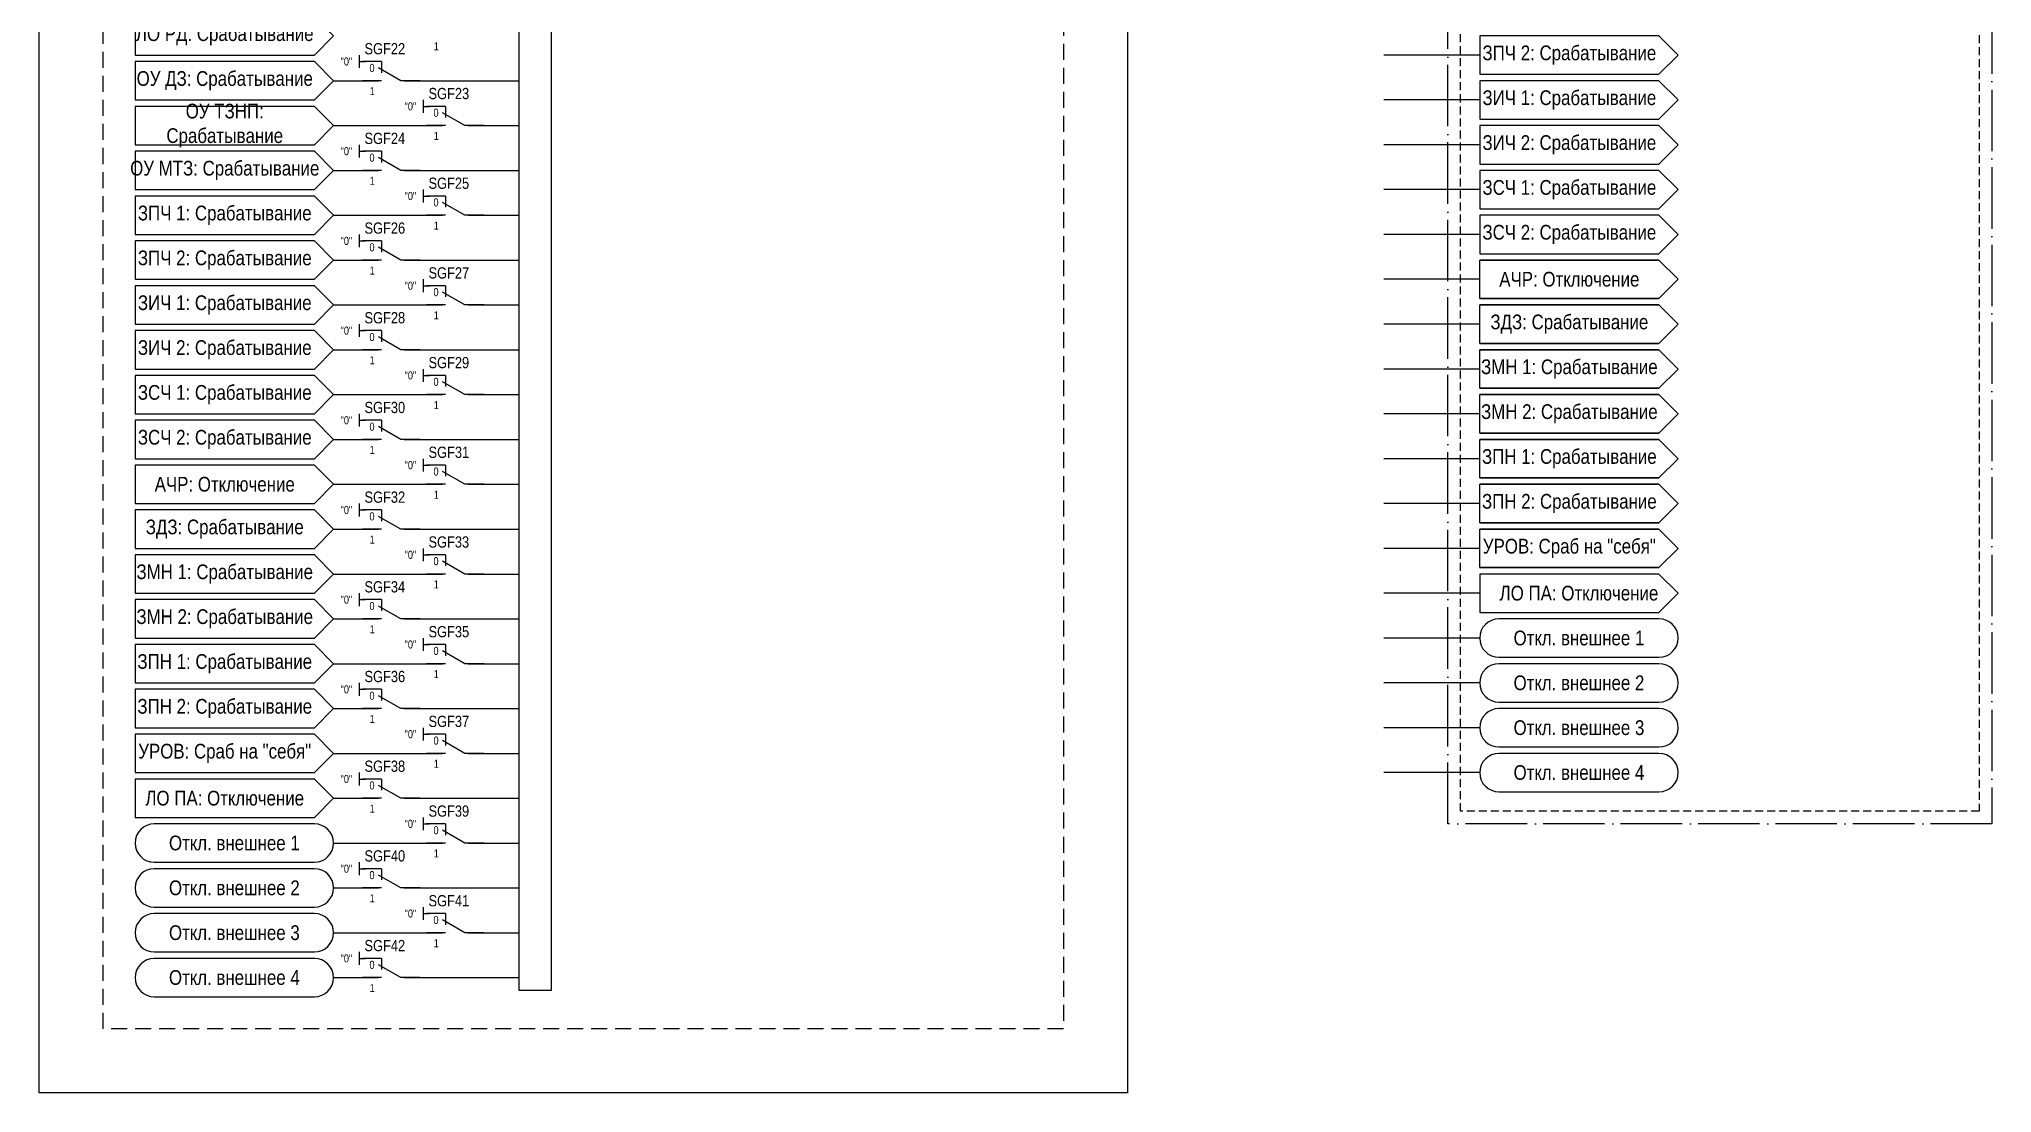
# Model space of a CAD drawing. Header units: millimetres. Extents: x -47 to 315, y 0 to 831.
# Drawn here: x 0 to 305, y 0 to 164.5 of the extents above; entities that cross this region are included whole.
import ezdxf
from ezdxf.enums import TextEntityAlignment as Align

# ---------------------------------------------------------------- set-up
doc = ezdxf.new("R2010")
doc.units = ezdxf.units.MM
doc.linetypes.add('ACAD_ISO04W100', pattern=[30, 24, -3, 0, -3])
doc.linetypes.add('штриховая2', pattern=[0.375, 0.25, -0.125])
doc.layers.add('TEXT', color=7, linetype='Continuous', lineweight=25)
doc.layers.add('Основная', color=7, linetype='Continuous')
doc.styles.add('2.5_Gost_RD', font='ARIALN.TTF', dxfattribs={"height": 2.5})
doc.styles.add('3.5_Gost_RD', font='ARIALN.TTF', dxfattribs={"height": 3.5})
doc.styles.add('Вывод', font='ARIALN.TTF', dxfattribs={"height": 2.5})
doc.styles.add('Компонент', font='ARIALN.TTF', dxfattribs={"height": 3.5})

# ---------------------------------------------------------------- blocks, each defined once
blk = doc.blocks.new('*U958')
at = {"layer": 'Основная', "color": 0}
blk.add_line((0, 0), (7, 4), dxfattribs=at)
at = {"layer": 'Основная', "ltscale": 0.35}
blk.add_line((6, 6), (6, 2.5), dxfattribs=at)
blk = doc.blocks.new('*U993')
at = {"layer": 'Основная', "color": 0}
for p, q in [((-3, 6), (-9, 6)), ((-3, 0), (-9, 0)), ((9, 0), (3, 0))]:
    blk.add_line(p, q, dxfattribs=at)
at = {"layer": 'Основная', "ltscale": 0.25, "xscale": -1}
blk.add_blockref('*U958', (3, 0), dxfattribs=at)
at = {"layer": 'Основная'}
for tag, height, style, p in [('В1', 2.5, 'Вывод', (-14, 6)), ('ОУ', 3.5, 'Компонент', (-2, 10)), ('В2', 2.5, 'Вывод', (-6, 4)), ('В3', 2.5, 'Вывод', (-6, 4))]:
    blk.add_attdef(tag, text='', height=height, dxfattribs=dict(at, style=style)).set_placement(p, align=Align.MIDDLE_CENTER)

msp = doc.modelspace()

# ---------------------------------------------------------------- linework, layer by layer
at = {"ltscale": 100}
for p, q in [((50, 162), (50, 160)), ((225, 162), (210, 162)), ((50, 161), (51, 161)), ((60, 155), (60, 153)), ((60, 154), (61, 154)), ((225, 155), (210, 155)), ((50, 148), (50, 146)), ((50, 147), (51, 147)), ((225, 148), (210, 148)), ((60, 141), (60, 139)), ((225, 141), (210, 141)), ((60, 140), (61, 140)), ((50, 134), (50, 132)), ((50, 133), (51, 133)), ((225, 134), (210, 134)), ((60, 127), (60, 125)), ((60, 126), (61, 126)), ((225, 127), (210, 127)), ((50, 120), (50, 118)), ((50, 119), (51, 119)), ((225, 120), (210, 120)), ((60, 113), (60, 111)), ((225, 113), (210, 113)), ((60, 112), (61, 112)), ((50, 106), (50, 104)), ((50, 105), (51, 105)), ((225, 106), (210, 106)), ((60, 99), (60, 97)), ((60, 98), (61, 98)), ((225, 99), (210, 99)), ((50, 92), (50, 90)), ((225, 92), (210, 92)), ((50, 91), (51, 91)), ((60, 85), (60, 83)), ((60, 84), (61, 84)), ((225, 85), (210, 85)), ((50, 78), (50, 76)), ((50, 77), (51, 77)), ((225, 78), (210, 78)), ((60, 71), (60, 69)), ((225, 71), (210, 71)), ((60, 70), (61, 70)), ((50, 64), (50, 62)), ((50, 63), (51, 63)), ((225, 64), (210, 64)), ((60, 57), (60, 55)), ((60, 56), (61, 56)), ((225, 57), (210, 57)), ((50, 50), (50, 48)), ((50, 49), (51, 49)), ((225, 50), (210, 50)), ((60, 43), (60, 41)), ((60, 42), (61, 42)), ((50, 36), (50, 34)), ((50, 35), (51, 35)), ((60, 29), (60, 27)), ((60, 28), (61, 28)), ((50, 22), (50, 20)), ((50, 21), (51, 21))]:
    msp.add_line(p, q, dxfattribs=at)
at = {"color": 3, "ltscale": 100}
msp.add_lwpolyline([(0, 810), (170, 810), (170, 0), (0, 0)], close=True, dxfattribs=at)
at = {"color": 251, "linetype": 'ACAD_ISO04W100', "lineweight": 30, "ltscale": 0.4, "true_color": 0x58595b}
msp.add_lwpolyline([(220, 810), (305, 810), (305, 42), (220, 42)], close=True, dxfattribs=at)
at = {"linetype": 'штриховая2', "ltscale": 5}
msp.add_lwpolyline([(222, 362), (303, 362), (303, 44), (222, 44)], close=True, dxfattribs=at)
at = {"linetype": 'штриховая2', "ltscale": 10}
msp.add_lwpolyline([(10, 325), (160, 325), (160, 10), (10, 10)], close=True, dxfattribs=at)
at = {"ltscale": 100}
for points in [[(75, 263), (75, 307), (80, 307), (80, 16), (75, 16), (75, 263)], [(46, 165), (43, 168), (15, 168), (15, 162), (43, 162), (46, 165)], [(256, 162), (253, 165), (225, 165), (225, 159), (253, 159), (256, 162)], [(46, 158), (43, 161), (15, 161), (15, 155), (43, 155), (46, 158)], [(46, 158), (53, 158)], [(57, 158), (75, 158)], [(256, 155), (253, 158), (225, 158), (225, 152), (253, 152), (256, 155)], [(46, 151), (43, 154), (15, 154), (15, 148), (43, 148), (46, 151)], [(46, 151), (63, 151)], [(67, 151), (75, 151)], [(256, 148), (253, 151), (225, 151), (225, 145), (253, 145), (256, 148)], [(46, 144), (43, 147), (15, 147), (15, 141), (43, 141), (46, 144)], [(46, 144), (53, 144)], [(57, 144), (75, 144)], [(256, 141), (253, 144), (225, 144), (225, 138), (253, 138), (256, 141)], [(46, 137), (43, 140), (15, 140), (15, 134), (43, 134), (46, 137)], [(46, 137), (63, 137)], [(67, 137), (75, 137)], [(256, 134), (253, 137), (225, 137), (225, 131), (253, 131), (256, 134)], [(46, 130), (43, 133), (15, 133), (15, 127), (43, 127), (46, 130)], [(46, 130), (53, 130)], [(57, 130), (75, 130)], [(46, 123), (43, 126), (15, 126), (15, 120), (43, 120), (46, 123)], [(46, 123), (63, 123)], [(67, 123), (75, 123)], [(46, 116), (43, 119), (15, 119), (15, 113), (43, 113), (46, 116)], [(46, 116), (53, 116)], [(57, 116), (75, 116)], [(46, 109), (43, 112), (15, 112), (15, 106), (43, 106), (46, 109)], [(46, 109), (63, 109)], [(67, 109), (75, 109)], [(46, 102), (43, 105), (15, 105), (15, 99), (43, 99), (46, 102)], [(46, 102), (53, 102)], [(57, 102), (75, 102)], [(46, 95), (43, 98), (15, 98), (15, 92), (43, 92), (46, 95)], [(46, 95), (63, 95)], [(67, 95), (75, 95)], [(46, 88), (43, 91), (15, 91), (15, 85), (43, 85), (46, 88)], [(46, 88), (53, 88)], [(57, 88), (75, 88)], [(46, 81), (43, 84), (15, 84), (15, 78), (43, 78), (46, 81)], [(46, 81), (63, 81)], [(67, 81), (75, 81)], [(256, 78), (253, 81), (225, 81), (225, 75), (253, 75), (256, 78)], [(46, 74), (43, 77), (15, 77), (15, 71), (43, 71), (46, 74)], [(46, 74), (53, 74)], [(57, 74), (75, 74)], [(46, 67), (43, 70), (15, 70), (15, 64), (43, 64), (46, 67)], [(46, 67), (63, 67)], [(67, 67), (75, 67)], [(46, 60), (43, 63), (15, 63), (15, 57), (43, 57), (46, 60)], [(46, 60), (53, 60)], [(57, 60), (75, 60)], [(46, 53), (43, 56), (15, 56), (15, 50), (43, 50), (46, 53)], [(46, 53), (63, 53)], [(67, 53), (75, 53)], [(46, 46), (43, 49), (15, 49), (15, 43), (43, 43), (46, 46)], [(46, 46), (53, 46)], [(57, 46), (75, 46)], [(46, 39), (63, 39)], [(67, 39), (75, 39)], [(46, 32), (53, 32)], [(57, 32), (75, 32)], [(46, 25), (63, 25)], [(67, 25), (75, 25)], [(46, 18), (53, 18)], [(57, 18), (75, 18)]]:
    msp.add_lwpolyline(points, dxfattribs=at)
for points in [[(228, 68), (253, 68, 1), (253, 74), (228, 74, 1)], [(228, 61), (253, 61, 1), (253, 67), (228, 67, 1)], [(228, 54), (253, 54, 1), (253, 60), (228, 60, 1)], [(228, 47), (253, 47, 1), (253, 53), (228, 53, 1)], [(18, 36), (43, 36, 1), (43, 42), (18, 42, 1)], [(18, 29), (43, 29, 1), (43, 35), (18, 35, 1)], [(18, 22), (43, 22, 1), (43, 28), (18, 28, 1)], [(18, 15), (43, 15, 1), (43, 21), (18, 21, 1)]]:
    msp.add_lwpolyline(points, format="xyb", close=True, dxfattribs=at)
at = {"layer": 'TEXT', "ltscale": 100}
for points in [[(225, 124), (253, 124), (256, 127), (253, 130), (225, 130), (253, 130), (256, 127), (253, 124), (225, 124), (225, 130)], [(225, 117), (253, 117), (256, 120), (253, 123), (225, 123), (253, 123), (256, 120), (253, 117), (225, 117), (225, 123)], [(225, 110), (253, 110), (256, 113), (253, 116), (225, 116), (253, 116), (256, 113), (253, 110), (225, 110), (225, 116)], [(225, 103), (253, 103), (256, 106), (253, 109), (225, 109), (253, 109), (256, 106), (253, 103), (225, 103), (225, 109)], [(225, 96), (253, 96), (256, 99), (253, 102), (225, 102), (253, 102), (256, 99), (253, 96), (225, 96), (225, 102)], [(225, 89), (253, 89), (256, 92), (253, 95), (225, 95), (253, 95), (256, 92), (253, 89), (225, 89), (225, 95)], [(225, 82), (253, 82), (256, 85), (253, 88), (225, 88), (253, 88), (256, 85), (253, 82), (225, 82), (225, 88)]]:
    msp.add_lwpolyline(points, dxfattribs=at)

# ---------------------------------------------------------------- block references
at = {"layer": 'Основная', "ltscale": 0.25}
ref = msp.add_blockref('*U993', (55, 158), dxfattribs=dict(at, xscale=0.5, yscale=0.5, zscale=0.5))
ref.add_attrib('ОУ', 'SGF22', dxfattribs={"height": 1.75, "style": 'Компонент'}).set_placement((54, 163), align=Align.MIDDLE_CENTER)
ref.add_attrib('В1', '"0"', dxfattribs={"height": 1.25, "style": 'Вывод'}).set_placement((48, 161), align=Align.MIDDLE_CENTER)
ref.add_attrib('В2', '0', dxfattribs={"height": 1.25, "style": 'Вывод'}).set_placement((52, 160), align=Align.MIDDLE_CENTER)
ref = msp.add_blockref('*U993', (65, 151), dxfattribs=dict(at, xscale=0.5, yscale=0.5, zscale=0.5))
ref.add_attrib('ОУ', 'SGF23', dxfattribs={"height": 1.75, "style": 'Компонент'}).set_placement((64, 156), align=Align.MIDDLE_CENTER)
ref.add_attrib('В1', '"0"', dxfattribs={"height": 1.25, "style": 'Вывод'}).set_placement((58, 154), align=Align.MIDDLE_CENTER)
ref.add_attrib('В2', '0', dxfattribs={"height": 1.25, "style": 'Вывод'}).set_placement((62, 153), align=Align.MIDDLE_CENTER)
ref = msp.add_blockref('*U993', (55, 144), dxfattribs=dict(at, xscale=0.5, yscale=0.5, zscale=0.5))
ref.add_attrib('ОУ', 'SGF24', dxfattribs={"height": 1.75, "style": 'Компонент'}).set_placement((54, 149), align=Align.MIDDLE_CENTER)
ref.add_attrib('В1', '"0"', dxfattribs={"height": 1.25, "style": 'Вывод'}).set_placement((48, 147), align=Align.MIDDLE_CENTER)
ref.add_attrib('В2', '0', dxfattribs={"height": 1.25, "style": 'Вывод'}).set_placement((52, 146), align=Align.MIDDLE_CENTER)
ref = msp.add_blockref('*U993', (65, 137), dxfattribs=dict(at, xscale=0.5, yscale=0.5, zscale=0.5))
ref.add_attrib('ОУ', 'SGF25', dxfattribs={"height": 1.75, "style": 'Компонент'}).set_placement((64, 142), align=Align.MIDDLE_CENTER)
ref.add_attrib('В1', '"0"', dxfattribs={"height": 1.25, "style": 'Вывод'}).set_placement((58, 140), align=Align.MIDDLE_CENTER)
ref.add_attrib('В2', '0', dxfattribs={"height": 1.25, "style": 'Вывод'}).set_placement((62, 139), align=Align.MIDDLE_CENTER)
ref = msp.add_blockref('*U993', (55, 130), dxfattribs=dict(at, xscale=0.5, yscale=0.5, zscale=0.5))
ref.add_attrib('ОУ', 'SGF26', dxfattribs={"height": 1.75, "style": 'Компонент'}).set_placement((54, 135), align=Align.MIDDLE_CENTER)
ref.add_attrib('В1', '"0"', dxfattribs={"height": 1.25, "style": 'Вывод'}).set_placement((48, 133), align=Align.MIDDLE_CENTER)
ref.add_attrib('В2', '0', dxfattribs={"height": 1.25, "style": 'Вывод'}).set_placement((52, 132), align=Align.MIDDLE_CENTER)
ref = msp.add_blockref('*U993', (65, 123), dxfattribs=dict(at, xscale=0.5, yscale=0.5, zscale=0.5))
ref.add_attrib('ОУ', 'SGF27', dxfattribs={"height": 1.75, "style": 'Компонент'}).set_placement((64, 128), align=Align.MIDDLE_CENTER)
ref.add_attrib('В1', '"0"', dxfattribs={"height": 1.25, "style": 'Вывод'}).set_placement((58, 126), align=Align.MIDDLE_CENTER)
ref.add_attrib('В2', '0', dxfattribs={"height": 1.25, "style": 'Вывод'}).set_placement((62, 125), align=Align.MIDDLE_CENTER)
ref = msp.add_blockref('*U993', (55, 116), dxfattribs=dict(at, xscale=0.5, yscale=0.5, zscale=0.5))
ref.add_attrib('ОУ', 'SGF28', dxfattribs={"height": 1.75, "style": 'Компонент'}).set_placement((54, 121), align=Align.MIDDLE_CENTER)
ref.add_attrib('В1', '"0"', dxfattribs={"height": 1.25, "style": 'Вывод'}).set_placement((48, 119), align=Align.MIDDLE_CENTER)
ref.add_attrib('В2', '0', dxfattribs={"height": 1.25, "style": 'Вывод'}).set_placement((52, 118), align=Align.MIDDLE_CENTER)
ref = msp.add_blockref('*U993', (65, 109), dxfattribs=dict(at, xscale=0.5, yscale=0.5, zscale=0.5))
ref.add_attrib('ОУ', 'SGF29', dxfattribs={"height": 1.75, "style": 'Компонент'}).set_placement((64, 114), align=Align.MIDDLE_CENTER)
ref.add_attrib('В1', '"0"', dxfattribs={"height": 1.25, "style": 'Вывод'}).set_placement((58, 112), align=Align.MIDDLE_CENTER)
ref.add_attrib('В2', '0', dxfattribs={"height": 1.25, "style": 'Вывод'}).set_placement((62, 111), align=Align.MIDDLE_CENTER)
ref = msp.add_blockref('*U993', (55, 102), dxfattribs=dict(at, xscale=0.5, yscale=0.5, zscale=0.5))
ref.add_attrib('ОУ', 'SGF30', dxfattribs={"height": 1.75, "style": 'Компонент'}).set_placement((54, 107), align=Align.MIDDLE_CENTER)
ref.add_attrib('В1', '"0"', dxfattribs={"height": 1.25, "style": 'Вывод'}).set_placement((48, 105), align=Align.MIDDLE_CENTER)
ref.add_attrib('В2', '0', dxfattribs={"height": 1.25, "style": 'Вывод'}).set_placement((52, 104), align=Align.MIDDLE_CENTER)
ref = msp.add_blockref('*U993', (65, 95), dxfattribs=dict(at, xscale=0.5, yscale=0.5, zscale=0.5))
ref.add_attrib('ОУ', 'SGF31', dxfattribs={"height": 1.75, "style": 'Компонент'}).set_placement((64, 100), align=Align.MIDDLE_CENTER)
ref.add_attrib('В1', '"0"', dxfattribs={"height": 1.25, "style": 'Вывод'}).set_placement((58, 98), align=Align.MIDDLE_CENTER)
ref.add_attrib('В2', '0', dxfattribs={"height": 1.25, "style": 'Вывод'}).set_placement((62, 97), align=Align.MIDDLE_CENTER)
ref = msp.add_blockref('*U993', (55, 88), dxfattribs=dict(at, xscale=0.5, yscale=0.5, zscale=0.5))
ref.add_attrib('ОУ', 'SGF32', dxfattribs={"height": 1.75, "style": 'Компонент'}).set_placement((54, 93), align=Align.MIDDLE_CENTER)
ref.add_attrib('В1', '"0"', dxfattribs={"height": 1.25, "style": 'Вывод'}).set_placement((48, 91), align=Align.MIDDLE_CENTER)
ref.add_attrib('В2', '0', dxfattribs={"height": 1.25, "style": 'Вывод'}).set_placement((52, 90), align=Align.MIDDLE_CENTER)
ref = msp.add_blockref('*U993', (65, 81), dxfattribs=dict(at, xscale=0.5, yscale=0.5, zscale=0.5))
ref.add_attrib('ОУ', 'SGF33', dxfattribs={"height": 1.75, "style": 'Компонент'}).set_placement((64, 86), align=Align.MIDDLE_CENTER)
ref.add_attrib('В1', '"0"', dxfattribs={"height": 1.25, "style": 'Вывод'}).set_placement((58, 84), align=Align.MIDDLE_CENTER)
ref.add_attrib('В2', '0', dxfattribs={"height": 1.25, "style": 'Вывод'}).set_placement((62, 83), align=Align.MIDDLE_CENTER)
ref = msp.add_blockref('*U993', (55, 74), dxfattribs=dict(at, xscale=0.5, yscale=0.5, zscale=0.5))
ref.add_attrib('ОУ', 'SGF34', dxfattribs={"height": 1.75, "style": 'Компонент'}).set_placement((54, 79), align=Align.MIDDLE_CENTER)
ref.add_attrib('В1', '"0"', dxfattribs={"height": 1.25, "style": 'Вывод'}).set_placement((48, 77), align=Align.MIDDLE_CENTER)
ref.add_attrib('В2', '0', dxfattribs={"height": 1.25, "style": 'Вывод'}).set_placement((52, 76), align=Align.MIDDLE_CENTER)
ref = msp.add_blockref('*U993', (65, 67), dxfattribs=dict(at, xscale=0.5, yscale=0.5, zscale=0.5))
ref.add_attrib('ОУ', 'SGF35', dxfattribs={"height": 1.75, "style": 'Компонент'}).set_placement((64, 72), align=Align.MIDDLE_CENTER)
ref.add_attrib('В1', '"0"', dxfattribs={"height": 1.25, "style": 'Вывод'}).set_placement((58, 70), align=Align.MIDDLE_CENTER)
ref.add_attrib('В2', '0', dxfattribs={"height": 1.25, "style": 'Вывод'}).set_placement((62, 69), align=Align.MIDDLE_CENTER)
ref = msp.add_blockref('*U993', (55, 60), dxfattribs=dict(at, xscale=0.5, yscale=0.5, zscale=0.5))
ref.add_attrib('ОУ', 'SGF36', dxfattribs={"height": 1.75, "style": 'Компонент'}).set_placement((54, 65), align=Align.MIDDLE_CENTER)
ref.add_attrib('В1', '"0"', dxfattribs={"height": 1.25, "style": 'Вывод'}).set_placement((48, 63), align=Align.MIDDLE_CENTER)
ref.add_attrib('В2', '0', dxfattribs={"height": 1.25, "style": 'Вывод'}).set_placement((52, 62), align=Align.MIDDLE_CENTER)
ref = msp.add_blockref('*U993', (65, 53), dxfattribs=dict(at, xscale=0.5, yscale=0.5, zscale=0.5))
ref.add_attrib('ОУ', 'SGF37', dxfattribs={"height": 1.75, "style": 'Компонент'}).set_placement((64, 58), align=Align.MIDDLE_CENTER)
ref.add_attrib('В1', '"0"', dxfattribs={"height": 1.25, "style": 'Вывод'}).set_placement((58, 56), align=Align.MIDDLE_CENTER)
ref.add_attrib('В2', '0', dxfattribs={"height": 1.25, "style": 'Вывод'}).set_placement((62, 55), align=Align.MIDDLE_CENTER)
ref = msp.add_blockref('*U993', (55, 46), dxfattribs=dict(at, xscale=0.5, yscale=0.5, zscale=0.5))
ref.add_attrib('ОУ', 'SGF38', dxfattribs={"height": 1.75, "style": 'Компонент'}).set_placement((54, 51), align=Align.MIDDLE_CENTER)
ref.add_attrib('В1', '"0"', dxfattribs={"height": 1.25, "style": 'Вывод'}).set_placement((48, 49), align=Align.MIDDLE_CENTER)
ref.add_attrib('В2', '0', dxfattribs={"height": 1.25, "style": 'Вывод'}).set_placement((52, 48), align=Align.MIDDLE_CENTER)
ref = msp.add_blockref('*U993', (65, 39), dxfattribs=dict(at, xscale=0.5, yscale=0.5, zscale=0.5))
ref.add_attrib('ОУ', 'SGF39', dxfattribs={"height": 1.75, "style": 'Компонент'}).set_placement((64, 44), align=Align.MIDDLE_CENTER)
ref.add_attrib('В1', '"0"', dxfattribs={"height": 1.25, "style": 'Вывод'}).set_placement((58, 42), align=Align.MIDDLE_CENTER)
ref.add_attrib('В2', '0', dxfattribs={"height": 1.25, "style": 'Вывод'}).set_placement((62, 41), align=Align.MIDDLE_CENTER)
ref = msp.add_blockref('*U993', (55, 32), dxfattribs=dict(at, xscale=0.5, yscale=0.5, zscale=0.5))
ref.add_attrib('ОУ', 'SGF40', dxfattribs={"height": 1.75, "style": 'Компонент'}).set_placement((54, 37), align=Align.MIDDLE_CENTER)
ref.add_attrib('В1', '"0"', dxfattribs={"height": 1.25, "style": 'Вывод'}).set_placement((48, 35), align=Align.MIDDLE_CENTER)
ref.add_attrib('В2', '0', dxfattribs={"height": 1.25, "style": 'Вывод'}).set_placement((52, 34), align=Align.MIDDLE_CENTER)
ref = msp.add_blockref('*U993', (65, 25), dxfattribs=dict(at, xscale=0.5, yscale=0.5, zscale=0.5))
ref.add_attrib('ОУ', 'SGF41', dxfattribs={"height": 1.75, "style": 'Компонент'}).set_placement((64, 30), align=Align.MIDDLE_CENTER)
ref.add_attrib('В1', '"0"', dxfattribs={"height": 1.25, "style": 'Вывод'}).set_placement((58, 28), align=Align.MIDDLE_CENTER)
ref.add_attrib('В2', '0', dxfattribs={"height": 1.25, "style": 'Вывод'}).set_placement((62, 27), align=Align.MIDDLE_CENTER)
ref = msp.add_blockref('*U993', (55, 18), dxfattribs=dict(at, xscale=0.5, yscale=0.5, zscale=0.5))
ref.add_attrib('ОУ', 'SGF42', dxfattribs={"height": 1.75, "style": 'Компонент'}).set_placement((54, 23), align=Align.MIDDLE_CENTER)
ref.add_attrib('В1', '"0"', dxfattribs={"height": 1.25, "style": 'Вывод'}).set_placement((48, 21), align=Align.MIDDLE_CENTER)
ref.add_attrib('В2', '0', dxfattribs={"height": 1.25, "style": 'Вывод'}).set_placement((52, 20), align=Align.MIDDLE_CENTER)

# ---------------------------------------------------------------- texts
at = {"ltscale": 100, "char_height": 1.25, "attachment_point": 1, "style": '3.5_Gost_RD'}
for insert in [(61.64, 164), (51.64, 157), (61.64, 150), (51.64, 143), (61.64, 136), (51.64, 129), (61.64, 122), (51.64, 115), (61.64, 108), (51.64, 101), (61.64, 94), (51.64, 87), (61.64, 80), (51.64, 73), (61.64, 66), (61.64, 66), (51.64, 59), (61.64, 52), (61.64, 52), (51.64, 45), (51.64, 45), (61.64, 38), (61.64, 38), (51.64, 31), (51.64, 31), (61.64, 24), (61.64, 24), (51.64, 17)]:
    msp.add_mtext_dynamic_manual_height_columns('1', width=2, gutter_width=17.5, heights=[0], dxfattribs=dict(at, insert=insert))
at = {"ltscale": 100, "char_height": 2.3, "attachment_point": 5, "style": '2.5_Gost_RD'}
for s, insert, width in [('ЛО ПА: Отключение', (240.5, 78), 31), ('Откл. внешнее 1', (240.5, 71), 31), ('Откл. внешнее 2', (240.5, 64), 31), ('Откл. внешнее 3', (240.5, 57), 31), ('УРОВ: Сраб на "себя"', (29, 53), 28), ('Откл. внешнее 4', (240.5, 50), 31), ('Откл. внешнее 1', (30.5, 39), 31), ('Откл. внешнее 2', (30.5, 32), 31), ('Откл. внешнее 3', (30.5, 25), 31), ('Откл. внешнее 4', (30.5, 18), 31)]:
    msp.add_mtext(s, dxfattribs=dict(at, insert=insert, width=width))
at = {"layer": 'TEXT', "ltscale": 100, "char_height": 2.3, "width": 28, "attachment_point": 5, "style": '2.5_Gost_RD'}
for s, insert in [('ЛО РД: Срабатывание', (29, 165)), ('ЗПЧ 2: Срабатывание ', (239, 162)), ('ОУ ДЗ: Срабатывание ', (29, 158)), ('ЗИЧ 1: Срабатывание ', (239, 155)), ('ОУ ТЗНП: Срабатывание ', (29, 151)), ('ЗИЧ 2: Срабатывание ', (239, 148)), ('ОУ МТЗ: Срабатывание ', (29, 144)), ('ЗСЧ 1: Срабатывание ', (239, 141)), ('ЗПЧ 1: Срабатывание ', (29, 137)), ('ЗСЧ 2: Срабатывание ', (239, 134)), ('ЗПЧ 2: Срабатывание ', (29, 130)), ('АЧР: Отключение', (239, 127)), ('ЗИЧ 1: Срабатывание ', (29, 123)), ('ЗДЗ: Срабатывание ', (239, 120)), ('ЗИЧ 2: Срабатывание ', (29, 116)), ('ЗМН 1: Срабатывание', (239, 113)), ('ЗСЧ 1: Срабатывание ', (29, 109)), ('ЗМН 2: Срабатывание', (239, 106)), ('ЗСЧ 2: Срабатывание ', (29, 102)), ('ЗПН 1: Срабатывание', (239, 99)), ('АЧР: Отключение', (29, 95)), ('ЗПН 2: Срабатывание', (239, 92)), ('ЗДЗ: Срабатывание ', (29, 88)), ('УРОВ: Сраб на "себя"', (239, 85)), ('ЗМН 1: Срабатывание', (29, 81)), ('ЗМН 2: Срабатывание', (29, 74)), ('ЗПН 1: Срабатывание', (29, 67)), ('ЗПН 2: Срабатывание', (29, 60)), ('ЛО ПА: Отключение', (29, 46))]:
    msp.add_mtext(s, dxfattribs=dict(at, insert=insert))

doc.saveas('drawing.dxf')
